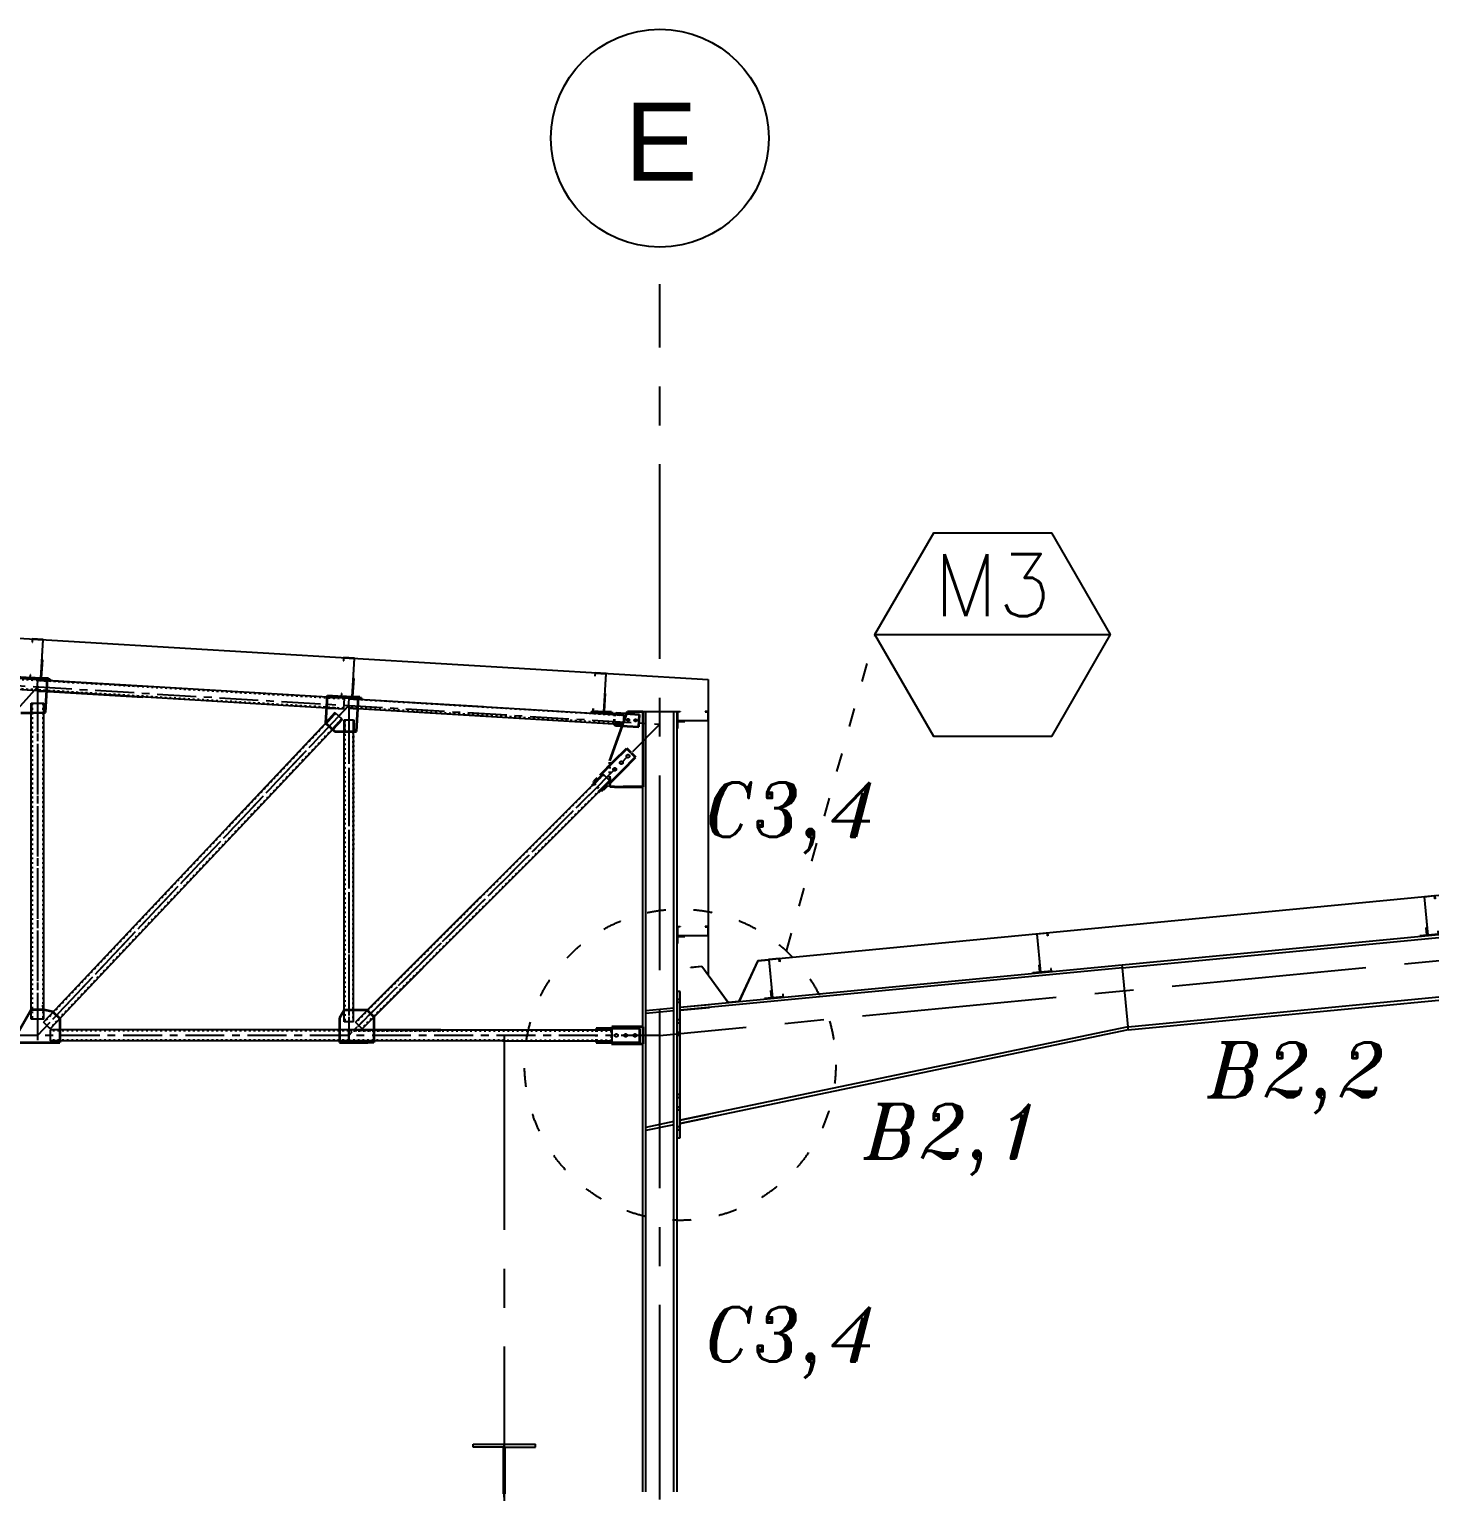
# Model space of a CAD drawing. Header units: inches. Extents: x -15 to 1885144, y -42615 to 866270.
# Drawn here: x 1695981 to 1704982, y 255368 to 264766 of the extents above; entities that cross this region are included whole.
import ezdxf
from ezdxf.enums import TextEntityAlignment as Align

# ---------------------------------------------------------------- set-up
doc = ezdxf.new("R2010")
doc.units = ezdxf.units.IN
doc.header["$LTSCALE"] = 100
doc.header["$MEASUREMENT"] = 0
for name, pattern in [('CENTER', [2, 1.25, -0.25, 0.25, -0.25]), ('CENTERX2', [4, 2.5, -0.5, 0.5, -0.5]), ('dash line', [30, 12, -18]), ('PHANTOM2', [1.25, 0.625, -0.125, 0.125, -0.125, 0.125, -0.125])]:
    doc.linetypes.add(name, pattern=pattern)
for name, color, linetype in [('axis', 8, 'PHANTOM2'), ('corrugated sheet', 6, 'Continuous'), ('layout', 7, 'Continuous'), ('purlins', 4, 'Continuous'), ('sections', 3, 'Continuous'), ('text', 3, 'Continuous')]:
    doc.layers.add(name, color=color, linetype=linetype)
doc.layers.add('gusset plate', color=1, linetype='Continuous', lineweight=35)
doc.layers.add('weld', color=2, linetype='Continuous', lineweight=35)
doc.styles.add('romans', font='romans.shx', dxfattribs={"width": 0.75})
doc.styles.get("Standard").update_dxf_attribs({"font": 'arial.ttf'})
doc.styles.add('TEXT-3', font='ITALICT.shx', dxfattribs={"height": 350})

# ---------------------------------------------------------------- blocks, each defined once
blk = doc.blocks.new('*U877')
at = {"layer": 'purlins', "ltscale": 10}
h = blk.add_hatch(color=256, dxfattribs=at)
h.dxf.hatch_style = 1
h.paths.add_polyline_path([(124.2, -228.2), (129.2, -228.2), (129.2, -218.2), (124.2, -218.2)])
for p, q in [((124.2, -0.7), (54.2, -0.7)), ((54.2, -0.7), (54.2, -20.7)), ((54.2, -20.7), (56.2, -20.7)), ((56.2, -20.7), (56.2, -2.7)), ((56.2, -2.7), (122.2, -2.7)), ((122.2, -248.7), (122.2, -2.7)), ((124.2, -0.7), (124.2, -250.7)), ((54.2, -250.7), (54.2, -230.7)), ((54.2, -230.7), (56.2, -230.7)), ((124.2, -250.7), (54.2, -250.7)), ((56.2, -230.7), (56.2, -248.7)), ((56.2, -248.7), (122.2, -248.7)), ((129.2, -200.7), (124.2, -200.7)), ((129.2, -218.2), (124.2, -218.2)), ((129.2, -228.2), (124.2, -228.2)), ((124.2, -250.7), (174.2, -250.7)), ((129.2, -245.7), (129.2, -200.7)), ((174.2, -245.7), (129.2, -245.7)), ((174.2, -250.7), (174.2, -245.7))]:
    blk.add_line(p, q, dxfattribs=at)
blk = doc.blocks.new('*U878')
at = {"layer": 'sections', "color": 0, "linetype": 'ByBlock', "lineweight": -2, "transparency": 16777216, "rotation": 354.5164095555347}
for p in [(1655000.1, 259206.5), (1657488.6, 258967.6)]:
    blk.add_blockref('*U877', p, dxfattribs=at)

msp = doc.modelspace()

# ---------------------------------------------------------------- hatches: boundary and pattern name
at = {"layer": 'purlins', "ltscale": 10}
h = msp.add_hatch(color=256, dxfattribs=at)
h.dxf.hatch_style = 1
h.paths.add_polyline_path([(1696062.307, 260704.143), (1696067.298, 260703.843), (1696066.699, 260693.861), (1696061.708, 260694.161)])
h = msp.add_hatch(color=256, dxfattribs=at)
h.dxf.hatch_style = 1
h.paths.add_polyline_path([(1698062.904, 260584.126), (1698067.895, 260583.827), (1698067.296, 260573.844), (1698062.305, 260574.144)])
h = msp.add_hatch(color=256, dxfattribs=at)
h.dxf.hatch_style = 1
h.paths.add_polyline_path([(1699679.654, 260487.058), (1699684.645, 260486.759), (1699684.046, 260476.777), (1699679.055, 260477.076)])
h = msp.add_hatch(color=256, dxfattribs=at)
h.dxf.hatch_style = 1
h.paths.add_polyline_path([(1700176.878, 260322.707), (1700176.878, 260317.707), (1700166.878, 260317.707), (1700166.878, 260322.707)])
h = msp.add_hatch(color=256, dxfattribs=at)
h.dxf.hatch_style = 1
h.paths.add_polyline_path([(1700176.878, 258940.541), (1700176.878, 258935.541), (1700166.878, 258935.541), (1700166.878, 258940.541)])
h = msp.add_hatch(color=256, dxfattribs=at)
h.dxf.hatch_style = 1
h.paths.add_polyline_path([(1700754.687, 258571.246), (1700749.71, 258570.769), (1700750.665, 258560.814), (1700755.642, 258561.292)])
at = {"layer": 'sections', "ltscale": 10}
h = msp.add_hatch(color=256, dxfattribs=at)
h.dxf.hatch_style = 1
h.paths.add_polyline_path([(1700144.378, 258511.927), (1700164.378, 258511.927), (1700164.378, 258531.927), (1700144.378, 258531.927)])
h.paths.add_polyline_path([(1700144.378, 258401.927), (1700144.378, 258381.927), (1700164.378, 258381.927), (1700164.378, 258401.927)])
h.paths.add_polyline_path([(1700164.378, 258301.927), (1700164.378, 258321.927), (1700144.378, 258321.927), (1700144.378, 258301.927)])
h = msp.add_hatch(color=256, dxfattribs=at)
h.dxf.hatch_style = 1
h.paths.add_polyline_path([(1700164.378, 257691.927), (1700144.378, 257691.927), (1700144.378, 257711.927), (1700164.378, 257711.927)])
h.paths.add_polyline_path([(1700164.378, 257821.927), (1700144.378, 257821.927), (1700144.378, 257841.927), (1700164.378, 257841.927)])
h.paths.add_polyline_path([(1700164.378, 257901.927), (1700144.378, 257901.927), (1700144.378, 257921.927), (1700164.378, 257921.927)])

# ---------------------------------------------------------------- linework, layer by layer
at = {"layer": 'axis', "linetype": 'CENTER', "ltscale": 10}
for p, q in [((1700034.378, 258720.597), (1700034.378, 263128.351)), ((1712534.378, 259498.666), (1700034.378, 258298.666)), ((1700034.378, 245318.666), (1700034.378, 258469.447)), ((1699034.378, 258300.541), (1699034.378, 245318.666))]:
    msp.add_line(p, q, dxfattribs=at)
at = {"layer": 'axis', "linetype": 'CENTERX2'}
for p, q in [((1680034.378, 261500.541), (1700034.378, 260300.541)), ((1696034.378, 260540.541), (1694034.378, 258300.541)), ((1696034.378, 260540.541), (1696034.378, 258300.541)), ((1698034.378, 260420.541), (1696034.378, 258300.541)), ((1698034.378, 260420.541), (1698034.378, 258300.541)), ((1700034.378, 260300.541), (1698034.378, 258300.541)), ((1700034.378, 258300.541), (1660034.378, 258300.541))]:
    msp.add_line(p, q, dxfattribs=at)
at = {"layer": 'axis', "linetype": 'CENTER'}
for p, q in [((1698034.378, 260420.541), (1696034.378, 258300.541)), ((1696034.378, 260374.584), (1696034.378, 258300.541)), ((1698034.378, 260420.541), (1698034.378, 258300.541)), ((1699582.578, 259848.74), (1698174.838, 258441)), ((1699582.578, 259848.74), (1698174.838, 258441)), ((1699582.578, 259848.74), (1698174.838, 258441)), ((1698900.572, 259166.734), (1698034.378, 258300.541)), ((1698034.378, 259153.423), (1698034.378, 258300.541))]:
    msp.add_line(p, q, dxfattribs=at)
at = {"layer": 'corrugated sheet'}
for p, q in [((1680034.378, 261806.045), (1700344.878, 260587.415)), ((1680034.411, 261806.594), (1700344.911, 260587.964))]:
    msp.add_line(p, q, dxfattribs=at)
at = {"layer": 'corrugated sheet', "ltscale": 10}
for p, q in [((1700344.378, 260587.445), (1700344.378, 258691.665)), ((1700344.878, 260587.415), (1700344.878, 258691.665)), ((1700663.175, 258781.664), (1712534.311, 259921.293)), ((1700663.242, 258780.968), (1712534.378, 259920.597)), ((1700663.175, 258781.664), (1700663.242, 258780.968))]:
    msp.add_line(p, q, dxfattribs=at)
at = {"layer": 'gusset plate'}
for p, q in [((1695892.846, 260604.132), (1696097.875, 260591.83)), ((1697896.992, 260483.883), (1698097.875, 260471.83)), ((1699742.341, 260363.081), (1699752.772, 260372.474)), ((1699739.177, 260303.152), (1699747.968, 260292.618))]:
    msp.add_line(p, q, dxfattribs=at)
at = {"layer": 'gusset plate', "linetype": 'dash line'}
for p, q in [((1696084.854, 260374.817), (1696097.875, 260591.83)), ((1697886.404, 260307.405), (1697896.992, 260483.883)), ((1698084.711, 260252.435), (1698097.875, 260471.83)), ((1699752.772, 260372.474), (1699903.939, 260363.404)), ((1699899.147, 260283.547), (1699903.939, 260363.404)), ((1699924.378, 260382.707), (1699924.378, 259898.746)), ((1699747.968, 260292.618), (1699899.147, 260283.547)), ((1699630.053, 259952.784), (1699609.447, 259932.178)), ((1699610.911, 259919.5), (1699609.447, 259932.178)), ((1699653.337, 259877.074), (1699667.48, 259877.074)), ((1699696.622, 259906.216), (1699667.48, 259877.074)), ((1695994.378, 258465.31), (1695916.569, 258330.541)), ((1696132.342, 258452.179), (1696074.378, 258465.31)), ((1698004.378, 258462.213), (1697974.378, 258410.252)), ((1698153.624, 258462.213), (1698004.378, 258462.213)), ((1698196.051, 258419.787), (1698153.624, 258462.213)), ((1696178.022, 258409.085), (1696132.342, 258452.179)), ((1696178.022, 258409.085), (1696178.022, 258255.541)), ((1698196.051, 258419.787), (1698196.051, 258255.639)), ((1699724.378, 258345.384), (1699624.378, 258345.384)), ((1699624.378, 258345.384), (1699624.378, 258335.384)), ((1699924.378, 258355.698), (1699724.378, 258355.698)), ((1699724.378, 258355.698), (1699724.378, 258345.384)), ((1699904.378, 258345.384), (1699724.378, 258345.384)), ((1699904.378, 258255.384), (1699904.378, 258345.384)), ((1699924.378, 258355.698), (1699924.378, 258245.384)), ((1698196.051, 258255.639), (1698156.396, 258255.639)), ((1699624.378, 258265.384), (1699624.378, 258255.384)), ((1699624.378, 258255.384), (1699724.378, 258255.384)), ((1699724.378, 258255.384), (1699723.878, 258245.384)), ((1699723.878, 258245.384), (1699924.378, 258245.384)), ((1699724.378, 258255.384), (1699904.378, 258255.384))]:
    msp.add_line(p, q, dxfattribs=at)
at = {"layer": 'gusset plate', "ltscale": 10}
for p, q in [((1695926.213, 260374.352), (1695994.378, 260374.352)), ((1695994.378, 260374.352), (1696074.378, 260374.817)), ((1696074.378, 260374.817), (1696084.854, 260374.817)), ((1699712.584, 260065.315), (1699825.71, 260382.707)), ((1699825.71, 260382.707), (1699924.378, 260382.707)), ((1697886.404, 260307.405), (1697944.673, 260252.435)), ((1697944.673, 260252.435), (1698069.378, 260252.435)), ((1698069.378, 260252.435), (1698084.711, 260252.435)), ((1699924.378, 259898.746), (1699799.152, 259898.746))]:
    msp.add_line(p, q, dxfattribs=at)
at = {"layer": 'gusset plate', "linetype": 'dash line', "ltscale": 0.01}
for p, q in [((1699742.341, 260363.081), (1699739.177, 260303.163)), ((1699712.584, 259955.315), (1699712.584, 260065.315)), ((1699610.911, 259919.5), (1699653.337, 259877.074)), ((1699624.378, 258335.384), (1699624.378, 258265.384)), ((1699724.378, 258255.384), (1699724.378, 258345.384))]:
    msp.add_line(p, q, dxfattribs=at)
at = {"layer": 'gusset plate', "linetype": 'CENTER'}
for p, q in [((1699737.048, 260059.779), (1699624.447, 259947.178)), ((1699737.048, 260059.779), (1699821.901, 260144.632)), ((1699793.616, 260003.21), (1699878.469, 260088.063)), ((1699850.185, 260116.347), (1699821.901, 260144.632)), ((1699850.185, 260116.347), (1699878.469, 260088.063)), ((1699793.616, 260003.21), (1699696.622, 259906.216)), ((1696074.378, 258465.31), (1695994.378, 258465.31))]:
    msp.add_line(p, q, dxfattribs=at)
at = {"layer": 'gusset plate', "ltscale": 0.01}
for p, q in [((1699712.584, 259955.315), (1699712.584, 259913.25)), ((1699712.584, 259898.746), (1699712.584, 259913.25)), ((1699742.087, 259898.746), (1699712.584, 259898.746)), ((1699742.087, 259898.746), (1699924.378, 259898.746))]:
    msp.add_line(p, q, dxfattribs=at)
at = {"layer": 'gusset plate', "linetype": 'ByBlock'}
for p, q in [((1697974.378, 258410.252), (1697974.378, 258255.541)), ((1695916.569, 258255.541), (1696178.022, 258255.541)), ((1697974.378, 258255.541), (1698156.396, 258255.639))]:
    msp.add_line(p, q, dxfattribs=at)
at = {"layer": 'layout', "ltscale": 10}
for p, q in [((1699924.378, 260382.707), (1700144.378, 260382.707)), ((1699944.378, 255367.948), (1699944.378, 260382.707)), ((1700124.378, 255367.948), (1700124.378, 260382.707)), ((1700144.378, 255367.948), (1700144.378, 260382.707)), ((1699924.378, 255367.948), (1699924.378, 260298.666)), ((1700164.378, 258481.927), (1712514.378, 259667.527)), ((1703006.315, 258734.661), (1705992.586, 259021.343)), ((1700232.891, 258739.654), (1700304.561, 258746.534)), ((1703006.315, 258734.661), (1703004.404, 258754.57)), ((1703006.315, 258734.661), (1700164.378, 258461.835)), ((1703042.628, 258356.4), (1703006.315, 258734.661)), ((1703042.628, 258356.4), (1706028.899, 258643.082)), ((1703044.539, 258336.492), (1706036.064, 258623.678)), ((1699944.378, 258460.807), (1700124.378, 258478.087)), ((1700124.378, 258457.995), (1699944.378, 258440.715)), ((1703042.628, 258356.4), (1700164.378, 257754.939)), ((1703044.539, 258336.492), (1700164.378, 257734.631)), ((1703044.539, 258336.492), (1703042.628, 258356.4)), ((1700124.378, 257746.58), (1699944.378, 257708.966)), ((1700124.378, 257726.273), (1699944.378, 257688.658))]:
    msp.add_line(p, q, dxfattribs=at)
at = {"layer": 'layout', "ltscale": 0.01}
for p, q in [((1698834.378, 255673.666), (1699234.378, 255673.666)), ((1698834.378, 255653.666), (1698834.378, 255673.666)), ((1699029.378, 255653.666), (1698834.378, 255653.666)), ((1699029.378, 255353.666), (1699029.378, 255653.666)), ((1699034.378, 255333.666), (1699034.378, 255673.666)), ((1699039.378, 255353.666), (1699039.378, 255653.666)), ((1699039.378, 255653.666), (1699234.378, 255653.666)), ((1699234.378, 255653.666), (1699234.378, 255673.666))]:
    msp.add_line(p, q, dxfattribs=at)
at = {"layer": 'layout', "linetype": 'CENTER'}
for centre, radius in [((1699829.759, 260327.734), 8), ((1699877.583, 260324.86), 8), ((1699786.545, 260052.708), 10), ((1699828.972, 260095.134), 10), ((1699744.119, 260010.281), 10)]:
    msp.add_circle(centre, radius, dxfattribs=at)
at = {"layer": 'layout', "linetype": 'dash line'}
for centre in [(1699754.378, 258300.541), (1699814.378, 258300.541), (1699874.378, 258300.541)]:
    msp.add_circle(centre, 10, dxfattribs=at)
at = {"layer": 'purlins', "ltscale": 10}
for p, q in [((1696000.818, 260848.084), (1695999.62, 260828.12)), ((1695999.62, 260828.12), (1696001.616, 260828)), ((1696070.692, 260843.891), (1696000.818, 260848.084)), ((1696001.616, 260828), (1696002.695, 260845.968)), ((1696002.695, 260845.968), (1696068.576, 260842.015)), ((1696068.576, 260842.015), (1696053.843, 260596.456)), ((1696055.719, 260594.34), (1696070.692, 260843.891)), ((1696061.01, 260599.032), (1696067.897, 260713.825)), ((1698001.414, 260728.067), (1698000.216, 260708.103)), ((1698071.289, 260723.875), (1698001.414, 260728.067)), ((1698002.213, 260707.983), (1698003.291, 260725.951)), ((1698003.291, 260725.951), (1698069.172, 260721.998)), ((1698069.172, 260721.998), (1698054.439, 260476.44)), ((1698056.316, 260474.323), (1698071.289, 260723.875)), ((1695987.043, 260618.497), (1695985.845, 260598.533)), ((1695989.039, 260618.377), (1695987.043, 260618.497)), ((1695987.961, 260600.409), (1695989.039, 260618.377)), ((1696066.699, 260693.861), (1696061.708, 260694.161)), ((1696067.298, 260703.843), (1696062.307, 260704.143)), ((1698000.216, 260708.103), (1698002.213, 260707.983)), ((1699618.165, 260631), (1699616.967, 260611.036)), ((1699688.039, 260626.807), (1699618.165, 260631)), ((1699618.963, 260610.916), (1699620.041, 260628.883)), ((1699620.041, 260628.883), (1699685.923, 260624.931)), ((1699685.923, 260624.931), (1699671.189, 260379.372)), ((1699673.066, 260377.256), (1699688.039, 260626.807)), ((1696053.843, 260596.456), (1695987.961, 260600.409)), ((1696037.671, 260595.423), (1696055.719, 260594.34)), ((1696055.719, 260594.34), (1696105.629, 260591.346)), ((1696105.929, 260596.337), (1696061.01, 260599.032)), ((1696105.629, 260591.346), (1696105.929, 260596.337)), ((1698061.606, 260479.015), (1698068.494, 260593.809)), ((1698067.296, 260573.844), (1698062.305, 260574.144)), ((1698067.895, 260583.827), (1698062.904, 260584.126)), ((1699616.967, 260611.036), (1699618.963, 260610.916)), ((1697987.639, 260498.48), (1697986.441, 260478.516)), ((1697989.635, 260498.36), (1697987.639, 260498.48)), ((1697988.557, 260480.393), (1697989.635, 260498.36)), ((1698054.439, 260476.44), (1697988.557, 260480.393)), ((1698038.267, 260475.406), (1698056.316, 260474.323)), ((1698056.316, 260474.323), (1698106.226, 260471.329)), ((1698106.525, 260476.32), (1698061.606, 260479.015)), ((1698106.226, 260471.329), (1698106.525, 260476.32)), ((1699678.357, 260381.948), (1699685.244, 260496.741)), ((1699684.046, 260476.777), (1699679.055, 260477.076)), ((1699684.645, 260486.759), (1699679.654, 260487.058)), ((1699604.39, 260401.413), (1699603.192, 260381.448)), ((1699606.386, 260401.293), (1699604.39, 260401.413)), ((1699605.308, 260383.325), (1699606.386, 260401.293)), ((1699671.189, 260379.372), (1699605.308, 260383.325)), ((1699655.018, 260378.339), (1699673.066, 260377.256)), ((1699673.066, 260377.256), (1699722.976, 260374.261)), ((1699723.276, 260379.252), (1699678.357, 260381.948)), ((1699722.976, 260374.261), (1699723.276, 260379.252)), ((1700144.378, 260322.707), (1700144.378, 260382.707)), ((1700144.378, 260382.707), (1700164.378, 260382.707)), ((1700164.378, 260380.707), (1700146.378, 260380.707)), ((1700146.378, 260380.707), (1700146.378, 260324.707)), ((1700164.378, 260382.707), (1700164.378, 260380.707)), ((1700344.378, 260382.707), (1700324.378, 260382.707)), ((1700324.378, 260382.707), (1700324.378, 260380.707)), ((1700324.378, 260380.707), (1700342.378, 260380.707)), ((1700342.378, 260380.707), (1700342.378, 260324.707)), ((1700344.378, 260322.707), (1700344.378, 260382.707)), ((1700344.378, 260322.707), (1700144.378, 260322.707)), ((1700144.378, 260322.707), (1700144.378, 260272.707)), ((1700194.378, 260322.707), (1700144.378, 260322.707)), ((1700144.378, 260272.707), (1700149.378, 260272.707)), ((1700146.378, 260324.707), (1700342.378, 260324.707)), ((1700149.378, 260272.707), (1700149.378, 260317.707)), ((1700149.378, 260317.707), (1700194.378, 260317.707)), ((1700166.878, 260317.707), (1700166.878, 260322.707)), ((1700176.878, 260317.707), (1700176.878, 260322.707)), ((1700194.378, 260317.707), (1700194.378, 260322.707)), ((1700144.378, 258940.541), (1700144.378, 259000.541)), ((1700144.378, 259000.541), (1700164.378, 259000.541)), ((1700344.378, 258940.541), (1700144.378, 258940.541)), ((1700144.378, 258940.541), (1700144.378, 258890.541)), ((1700194.378, 258940.541), (1700144.378, 258940.541)), ((1700164.378, 258998.541), (1700146.378, 258998.541)), ((1700146.378, 258998.541), (1700146.378, 258942.541)), ((1700146.378, 258942.541), (1700342.378, 258942.541)), ((1700149.378, 258890.541), (1700149.378, 258935.541)), ((1700149.378, 258935.541), (1700194.378, 258935.541)), ((1700164.378, 259000.541), (1700164.378, 258998.541)), ((1700166.878, 258935.541), (1700166.878, 258940.541)), ((1700176.878, 258935.541), (1700176.878, 258940.541)), ((1700194.378, 258935.541), (1700194.378, 258940.541)), ((1700344.378, 259000.541), (1700324.378, 259000.541)), ((1700324.378, 259000.541), (1700324.378, 258998.541)), ((1700324.378, 258998.541), (1700342.378, 258998.541)), ((1700342.378, 258998.541), (1700342.378, 258942.541)), ((1700344.378, 258940.541), (1700344.378, 259000.541)), ((1700144.378, 258890.541), (1700149.378, 258890.541)), ((1700232.891, 258739.654), (1700304.561, 258746.534)), ((1700233.082, 258737.663), (1700232.891, 258739.654)), ((1700233.082, 258737.663), (1700303.933, 258744.465)), ((1700303.933, 258744.465), (1700472.952, 258511.55)), ((1700304.561, 258746.534), (1700473.58, 258513.62)), ((1700663.242, 258780.968), (1700541.621, 258520.152)), ((1700664.387, 258779.346), (1700542.632, 258518.24)), ((1700663.242, 258780.968), (1700733.902, 258787.751)), ((1700664.387, 258779.346), (1700734.067, 258786.035)), ((1700733.902, 258787.751), (1700803.582, 258794.44)), ((1700734.067, 258786.035), (1700733.902, 258787.751)), ((1700733.902, 258787.751), (1700757.793, 258538.895)), ((1700801.782, 258792.258), (1700736.084, 258785.951)), ((1700759.592, 258541.077), (1700736.084, 258785.951)), ((1700803.502, 258774.341), (1700801.782, 258792.258)), ((1700805.493, 258774.532), (1700803.502, 258774.341)), ((1700803.582, 258794.44), (1700805.493, 258774.532)), ((1700748.037, 258588.188), (1700753.015, 258588.666)), ((1700752.338, 258543.394), (1700748.037, 258588.188)), ((1700749.71, 258570.769), (1700754.687, 258571.246)), ((1700750.665, 258560.814), (1700755.642, 258561.292)), ((1700825.561, 258565.493), (1700823.57, 258565.302)), ((1700823.57, 258565.302), (1700825.29, 258547.384)), ((1700827.472, 258545.584), (1700825.561, 258565.493)), ((1700472.952, 258511.55), (1700542.632, 258518.24)), ((1700473.58, 258513.62), (1700541.621, 258520.152)), ((1700707.544, 258539.094), (1700752.338, 258543.394)), ((1700708.021, 258534.117), (1700707.544, 258539.094)), ((1700757.793, 258538.895), (1700708.021, 258534.117)), ((1700757.793, 258538.895), (1700827.472, 258545.584)), ((1700825.29, 258547.384), (1700759.592, 258541.077))]:
    msp.add_line(p, q, dxfattribs=at)
at = {"layer": 'purlins', "ltscale": 0.01}
for p, q in [((1696067.897, 260713.825), (1696062.906, 260714.125)), ((1696115.013, 260580.765), (1695975.264, 260589.149)), ((1695975.863, 260599.132), (1695985.845, 260598.533)), ((1696037.671, 260595.423), (1695985.845, 260598.533)), ((1696115.611, 260590.747), (1696105.629, 260591.346)), ((1696115.611, 260590.747), (1696115.013, 260580.765)), ((1698068.494, 260593.809), (1698063.503, 260594.108)), ((1697976.459, 260479.115), (1697975.86, 260469.133)), ((1698115.609, 260460.748), (1697975.86, 260469.133)), ((1697976.459, 260479.115), (1697986.441, 260478.516)), ((1698038.267, 260475.406), (1697986.441, 260478.516)), ((1698116.208, 260470.73), (1698106.226, 260471.329)), ((1698116.208, 260470.73), (1698115.609, 260460.748)), ((1699685.244, 260496.741), (1699680.253, 260497.041)), ((1699593.21, 260382.047), (1699592.611, 260372.065)), ((1699732.359, 260363.68), (1699592.611, 260372.065)), ((1699593.21, 260382.047), (1699603.192, 260381.448)), ((1699655.018, 260378.339), (1699603.192, 260381.448)), ((1699732.958, 260373.662), (1699722.976, 260374.261)), ((1699732.958, 260373.662), (1699732.359, 260363.68))]:
    msp.add_line(p, q, dxfattribs=at)
at = {"layer": 'sections', "linetype": 'dash line', "ltscale": 0.01}
for p, q in [((1696033.18, 260520.578), (1694034.378, 260640.51)), ((1696037.036, 260580.454), (1694036.774, 260700.474)), ((1698005.893, 260462.259), (1696036.77, 260580.411)), ((1695999.378, 260434.817), (1695999.378, 258405.31)), ((1698002.299, 260402.367), (1696034.378, 260520.447)), ((1696069.378, 260434.817), (1696069.378, 258405.31)), ((1699801.964, 260355.505), (1698036.829, 260461.389)), ((1697951.073, 260370.126), (1696075.528, 258382.048)), ((1699798.85, 260303.598), (1698034.378, 260409.443)), ((1697988.891, 260334.449), (1696113.346, 258346.371)), ((1698008.378, 260327.435), (1698008.378, 258387.213)), ((1698060.378, 260252.435), (1698060.378, 258387.213)), ((1698064.378, 260316.501), (1698064.378, 259485.853)), ((1699672.986, 259975.918), (1699568.73, 259871.662)), ((1699564.434, 259867.366), (1698080.227, 258383.159)), ((1699709.749, 259939.155), (1699607.159, 259836.565)), ((1699600.715, 259830.121), (1698116.99, 258346.396)), ((1698034.378, 258330.541), (1696115.986, 258330.541)), ((1698034.378, 258270.541), (1696115.986, 258270.541)), ((1698626.411, 258330.541), (1698034.378, 258330.541)), ((1699034.378, 258270.541), (1698034.378, 258270.541)), ((1698064.378, 258330.541), (1699724.378, 258330.541)), ((1698102.176, 258335.541), (1698102.175, 258335.54)), ((1699022.346, 258270.541), (1699724.378, 258270.541))]:
    msp.add_line(p, q, dxfattribs=at)
at = {"layer": 'sections'}
for p, q in [((1696032.881, 260515.587), (1694087.49, 260632.31)), ((1696037.373, 260585.443), (1694091.982, 260702.166)), ((1696037.373, 260585.443), (1696713.969, 260544.847)), ((1698006.192, 260467.25), (1696097.272, 260581.786)), ((1695994.378, 260434.817), (1696074.378, 260434.817)), ((1696032.881, 260515.586), (1696710.206, 260474.947)), ((1698002, 260397.376), (1696093.079, 260511.911)), ((1698097.272, 260461.786), (1698900.572, 260413.588)), ((1698097.272, 260461.786), (1699742.341, 260363.081)), ((1695994.378, 259604.168), (1695994.378, 260416.696)), ((1695994.378, 258405.31), (1695994.378, 260374.352)), ((1696074.378, 259604.168), (1696074.378, 260416.696)), ((1696074.378, 258405.31), (1696074.378, 260374.817)), ((1697935.147, 260359.073), (1697252.041, 259634.982)), ((1697991.807, 260331.698), (1697948.163, 260372.871)), ((1698093.678, 260401.893), (1698900.572, 260353.48)), ((1698093.678, 260401.893), (1699739.177, 260303.163)), ((1697886.404, 260307.405), (1696072.618, 258384.793)), ((1697930.047, 260266.232), (1696116.262, 258343.62)), ((1697978.791, 260317.9), (1697295.685, 259593.808)), ((1698004.378, 258387.213), (1698004.378, 260327.435)), ((1698004.378, 260327.435), (1698064.378, 260327.435)), ((1698064.378, 258387.213), (1698064.378, 260252.435)), ((1699788.179, 260285.343), (1699788.19, 260285.342)), ((1699610.911, 259919.5), (1698153.624, 258462.213)), ((1699653.337, 259877.074), (1698196.051, 258419.787)), ((1699625.911, 259934.5), (1699580.773, 259889.362)), ((1699668.337, 259892.074), (1699625.122, 259848.858)), ((1699544.376, 259852.965), (1698153.624, 258462.213)), ((1698900.572, 259209.161), (1698077.399, 258385.988)), ((1698900.572, 259124.308), (1698119.825, 258343.561)), ((1698034.378, 258335.541), (1696115.986, 258335.541)), ((1698626.411, 258335.541), (1698034.378, 258335.541)), ((1698069.378, 258335.541), (1699624.378, 258335.541)), ((1698107.846, 258335.541), (1698105.01, 258332.705)), ((1699547.623, 258335.384), (1699724.378, 258335.384)), ((1697974.378, 258265.541), (1696115.986, 258265.541)), ((1699034.378, 258265.541), (1697974.378, 258265.541)), ((1699022.346, 258265.541), (1699624.378, 258265.541)), ((1699547.623, 258265.384), (1699724.378, 258265.384))]:
    msp.add_line(p, q, dxfattribs=at)
at = {"layer": 'sections', "linetype": 'dash line'}
for p, q in [((1696032.881, 260515.587), (1696037.073, 260585.461)), ((1698002, 260397.376), (1698006.196, 260467.313)), ((1698033.476, 260405.505), (1698037.07, 260465.398)), ((1699802.234, 260359.488), (1699798.64, 260299.595)), ((1696116.262, 258343.62), (1696072.618, 258384.793)), ((1696115.986, 258335.541), (1696115.986, 258265.541))]:
    msp.add_line(p, q, dxfattribs=at)
at = {"layer": 'sections', "linetype": 'CENTER'}
for p, q in [((1699670.157, 259978.746), (1699712.584, 259936.32)), ((1696069.378, 258483.788), (1696069.378, 258493.788))]:
    msp.add_line(p, q, dxfattribs=at)
at = {"layer": 'sections', "ltscale": 10}
for p, q in [((1700803.582, 258794.44), (1700733.902, 258787.751)), ((1700144.378, 258581.927), (1700144.378, 257641.927)), ((1700164.378, 258581.927), (1700144.378, 258581.927)), ((1700164.378, 257641.927), (1700164.378, 258581.927)), ((1700164.378, 258531.927), (1700144.378, 258531.927)), ((1700164.378, 258511.927), (1700144.378, 258511.927)), ((1700164.378, 258481.927), (1700352.073, 258499.946)), ((1700164.378, 258461.927), (1700352.114, 258479.514)), ((1700144.378, 258401.927), (1700164.378, 258401.927)), ((1700144.378, 258381.927), (1700164.378, 258381.927)), ((1699724.378, 258335.384), (1699724.378, 258265.384)), ((1700144.378, 258321.927), (1700164.378, 258321.927)), ((1700144.378, 258301.927), (1700164.378, 258301.927)), ((1700144.378, 257921.927), (1700164.378, 257921.927)), ((1700144.378, 257901.927), (1700164.378, 257901.927)), ((1700144.378, 257841.927), (1700164.378, 257841.927)), ((1700144.378, 257821.927), (1700164.378, 257821.927)), ((1700164.378, 257711.927), (1700144.378, 257711.927)), ((1700164.378, 257754.939), (1700348.949, 257793.509)), ((1700164.378, 257734.631), (1700348.949, 257773.201)), ((1700164.378, 257691.927), (1700144.378, 257691.927)), ((1700144.378, 257641.927), (1700164.378, 257641.927))]:
    msp.add_line(p, q, dxfattribs=at)
at = {"layer": 'sections', "linetype": 'ByBlock'}
for p, q in [((1696074.378, 258405.31), (1695994.378, 258405.31)), ((1698064.378, 258387.213), (1698004.378, 258387.213)), ((1698119.825, 258343.561), (1698077.399, 258385.988)), ((1696034.378, 258335.541), (1696034.378, 258270.541)), ((1698034.378, 258335.541), (1698034.378, 258270.541)), ((1698034.378, 258270.541), (1698034.378, 258330.541))]:
    msp.add_line(p, q, dxfattribs=at)
at = {"layer": 'text', "linetype": 'dash line', "ltscale": 0.1}
msp.add_line((1700847.69, 258842.054), (1701419.055, 260876.088), dxfattribs=at)
at = {"layer": 'text'}
msp.add_lwpolyline([(1701419.055, 260876.088), (1702928.042, 260876.088), (1702550.042, 260221.373), (1701794.042, 260221.373), (1701416.042, 260876.088), (1701794.042, 261530.803), (1702550.042, 261530.803), (1702928.042, 260876.088)], dxfattribs=at)
at = {"layer": 'text', "ltscale": 10}
msp.add_circle((1700034.346, 264066.312), 700, dxfattribs=at)
at = {"layer": 'text', "linetype": 'dash line', "ltscale": 0.1}
msp.add_circle((1700164.378, 258111.927), 1000, dxfattribs=at)
at = {"layer": 'weld', "linetype": 'dash line'}
for p, q in [((1696037.383, 260585.442), (1696097.279, 260581.911)), ((1696033.191, 260515.568), (1696093.083, 260511.974)), ((1697956.286, 260470.308), (1697896.39, 260473.839)), ((1698037.38, 260465.379), (1698097.276, 260461.848)), ((1697948.163, 260372.871), (1697886.404, 260307.405)), ((1697952.093, 260400.434), (1697892.197, 260403.964)), ((1698033.786, 260405.487), (1698093.678, 260401.893)), ((1699802.234, 260359.488), (1699742.341, 260363.081)), ((1697991.807, 260331.698), (1697930.047, 260266.232)), ((1699798.61, 260299.597), (1699738.717, 260303.191)), ((1699670.157, 259978.746), (1699595.911, 259904.5)), ((1699712.584, 259936.32), (1699638.337, 259862.074))]:
    msp.add_line(p, q, dxfattribs=at)
at = {"layer": 'weld', "linetype": 'CENTER'}
for p, q in [((1695994.378, 260434.817), (1695994.378, 260374.817)), ((1696074.378, 260434.817), (1696074.378, 260374.817)), ((1698004.378, 260327.435), (1698004.378, 260252.435)), ((1698064.378, 260327.435), (1698064.378, 260252.435))]:
    msp.add_line(p, q, dxfattribs=at)
at = {"layer": 'weld', "ltscale": 10}
msp.add_line((1699924.378, 260300.541), (1699924.378, 259898.746), dxfattribs=at)

# ---------------------------------------------------------------- block references
at = {"layer": 'sections', "xscale": -1}
msp.add_blockref('*U878', (3360068.756, -1.875), dxfattribs=at)

# ---------------------------------------------------------------- texts
at = {"layer": 'text', "style": 'romans'}
msp.add_text('M3', height=400, dxfattribs=at).set_placement((1702172.541, 261194.015), align=Align.MIDDLE)
at = {"layer": 'text', "linetype": 'Continuous', "style": 'TEXT-3'}
for s, p in [('C3,4', (1700319.438, 259576.561)), ('B2,2', (1703554.372, 257904.403)), ('B2,1', (1701345.111, 257509.008)), ('C3,4', (1700319.438, 256204.593))]:
    msp.add_text(s, height=350, dxfattribs=at).set_placement(p)
at = {"layer": 'text', "ltscale": 0.3, "insert": (1699807.987, 264294.226), "char_height": 500, "width": 2636.56185, "attachment_point": 1}
msp.add_mtext('E', dxfattribs=at)

doc.saveas('drawing.dxf')
